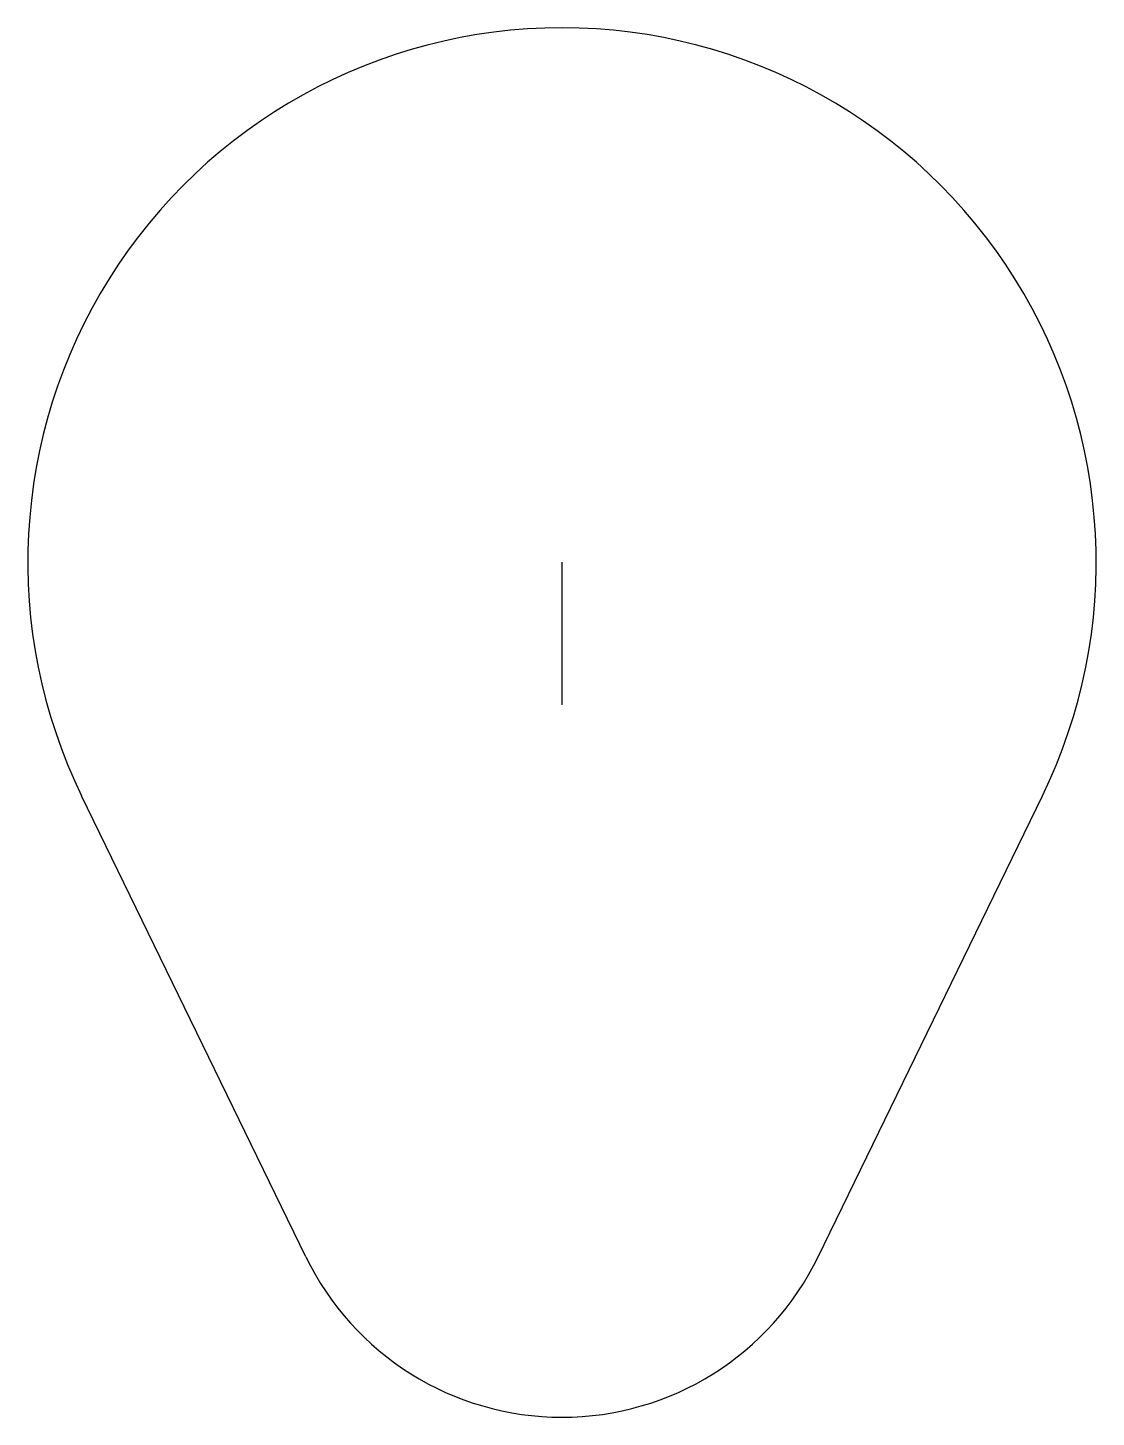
# Model space of a CAD drawing. Header units: millimetres. Extents: x -15 to 15, y -20 to 19.
import ezdxf

# ---------------------------------------------------------------- set-up
doc = ezdxf.new("R2010")
doc.units = ezdxf.units.MM

msp = doc.modelspace()

# ---------------------------------------------------------------- linework, layer by layer
for p, q in [((0, 0), (0, 4)), ((0, 4), (0, 4)), ((-7.194, -15.5), (-13.488, -2.563)), ((7.194, -15.5), (13.488, -2.563))]:
    msp.add_line(p, q)
for centre, radius, start, end in [((0, 4), 15, 90, 205.9445), ((0, 4), 15, 334.0555, 90), ((0, -12), 8, 205.9445, 270), ((0, -12), 8, 270, 334.0555)]:
    msp.add_arc(centre, radius, start, end)

doc.saveas('drawing.dxf')
